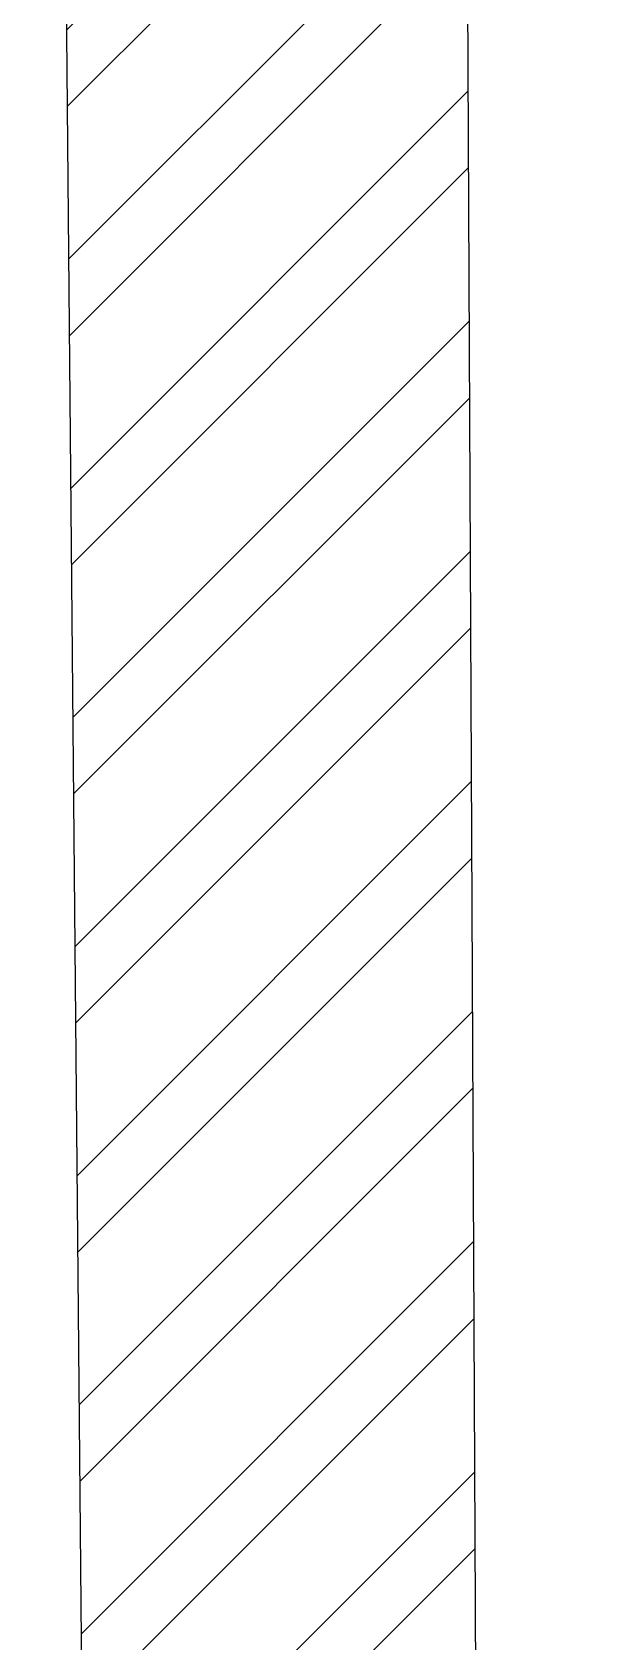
# Model space of a CAD drawing. Header units: feet. Extents: x 9611925 to 9618471, y -6313016 to -6297132.
# Drawn here: x 9611925 to 9612349, y -6303328 to -6302099 of the extents above; entities that cross this region are included whole.
import ezdxf

# ---------------------------------------------------------------- set-up
doc = ezdxf.new("R2010")
doc.units = ezdxf.units.FT
doc.header["$LTSCALE"] = 33
doc.header["$MEASUREMENT"] = 0
doc.layers.add('A-WALL', color=1, linetype='Continuous')
doc.layers.add('LENS-DIM', color=252, linetype='Continuous', lineweight=5)
doc.layers.add('LN-HATCH', color=251, linetype='Continuous', lineweight=0)

# ---------------------------------------------------------------- blocks, each defined once
blk = doc.blocks.new('A$C79d33211')
at = {"layer": 'LN-HATCH'}
h = blk.add_hatch(dxfattribs=at)
h.set_pattern_fill('ANSI32', color=256, scale=333, angle=180)
h.set_pattern_definition([(225, (-7066126.971059603, 5281049.977552323), (88.29995930067012, -88.29995930067015), []), (225, (-7066185.837699038, 5281049.977552323), (88.29995930067012, -88.29995930067015), [])])
h.paths.add_polyline_path([(3121.175347477198, 2395.740094266832), (2801.692037910223, 2395.740094266832), (2801.692037910223, -5306.958965048194), (3121.175347477198, -5306.958965048194)])
h.paths.add_polyline_path([(-3083.743459641933, 2396.104265942238), (-3382.185202935711, 2394.706779114902), (-3305.990715119057, -5908.47807560116), (-2986.892774686218, -5904.754984636792)])
h.paths.add_polyline_path([(-3098.997194856405, 5653.63146352768), (-3412.07739465218, 5652.165430497378), (-3384.513172637671, 2648.393933154643), (-3084.931403085589, 2649.796758278273)])
h.paths.add_polyline_path([(-3104.482292816043, 6825.007229872048), (1978.517707183957, 6825.007229872048), (1978.517707183957, 7046.011557549238), (1191.493552044034, 7046.011557549238), (955.2701363116502, 7046.011557549238), (-3424.868076011538, 7046.011557549238), (-3414.398254777305, 5905.077828723937), (-3100.181510359049, 5906.549183735624)])
h.paths.add_polyline_path([(3121.175347477198, 9123.03902137652), (3086.228117734194, 9123.03902137652), (2862.859687119723, 9123.03902137652), (955.2701363116502, 9123.03902137652), (955.2701363116502, 8895.701784472913), (955.2701363116502, 7046.011557549238), (1191.493552044034, 7046.011557549238), (1191.493552044034, 8895.701784472913), (2862.859687119723, 8895.701784472913), (2862.859687119723, 7046.011557542719), (3121.175347477198, 7046.011557545513)])
h.paths.add_polyline_path([(3121.175347477198, 5653.618621304631), (2839.793671354652, 5653.618621304631), (2839.793671354652, 2649.750983917155), (3121.175347477198, 2649.750983919949)])
h.paths.add_polyline_path([(3121.175347477198, 6825.007229872048), (2862.859687119723, 6825.007229872048), (2862.859687119723, 5906.539114342071), (3121.175347477198, 5906.539114344865)])
at = {"layer": 'A-WALL'}
for p, q in [((-3301.326175287366, -6416.789603043348), (-3424.868076011538, 7046.011557549238)), ((-3084.931403085589, 2649.796758279205), (-3098.997194856405, 5653.63146352768))]:
    blk.add_line(p, q, dxfattribs=at)

msp = doc.modelspace()

# ---------------------------------------------------------------- block references
at = {"layer": 'LENS-DIM', "color": 2}
msp.add_blockref('A$C79d33211', (9615350.18375134, -6306255.32842437), dxfattribs=at)

doc.saveas('drawing.dxf')
